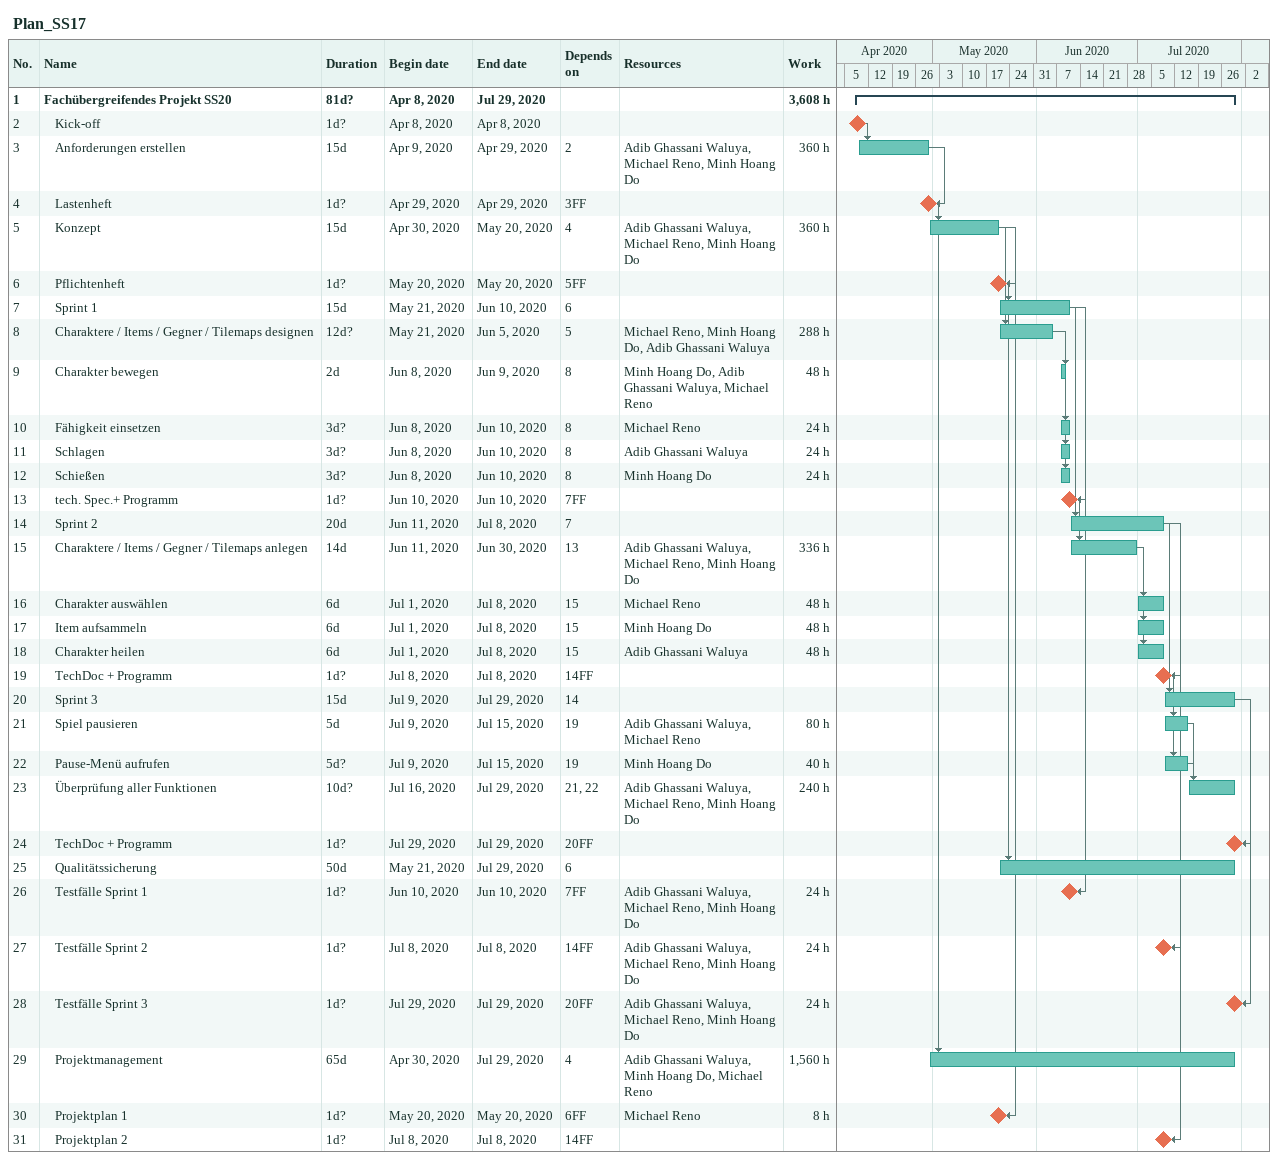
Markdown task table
Plan_SS17

| ID | Level | Task | Duration | Start | Finish | Predecessors | Resources | Work (h) |
|---|---|---|---|---|---|---|---|---|
| 1 | 1 | **Fachübergreifendes Projekt SS20** | 81d? | 2020-04-08 | 2020-07-29 |  |  | 3608 |
| 2 | 2 | Kick-off | 1d? | 2020-04-08 | 2020-04-08 |  |  |  |
| 3 | 2 | Anforderungen erstellen | 15d | 2020-04-09 | 2020-04-29 | 2 | Adib Ghassani Waluya, Michael Reno, Minh Hoang Do | 360 |
| 4 | 2 | Lastenheft | 1d? | 2020-04-29 | 2020-04-29 | 3FF |  |  |
| 5 | 2 | Konzept | 15d | 2020-04-30 | 2020-05-20 | 4 | Adib Ghassani Waluya, Michael Reno, Minh Hoang Do | 360 |
| 6 | 2 | Pflichtenheft | 1d? | 2020-05-20 | 2020-05-20 | 5FF |  |  |
| 7 | 2 | Sprint 1 | 15d | 2020-05-21 | 2020-06-10 | 6 |  |  |
| 8 | 2 | Charaktere / Items / Gegner / Tilemaps designen | 12d? | 2020-05-21 | 2020-06-05 | 5 | Michael Reno, Minh Hoang Do, Adib Ghassani Waluya | 288 |
| 9 | 2 | Charakter bewegen | 2d | 2020-06-08 | 2020-06-09 | 8 | Minh Hoang Do, Adib Ghassani Waluya, Michael Reno | 48 |
| 10 | 2 | Fähigkeit einsetzen | 3d? | 2020-06-08 | 2020-06-10 | 8 | Michael Reno | 24 |
| 11 | 2 | Schlagen | 3d? | 2020-06-08 | 2020-06-10 | 8 | Adib Ghassani Waluya | 24 |
| 12 | 2 | Schießen | 3d? | 2020-06-08 | 2020-06-10 | 8 | Minh Hoang Do | 24 |
| 13 | 2 | tech. Spec.+ Programm | 1d? | 2020-06-10 | 2020-06-10 | 7FF |  |  |
| 14 | 2 | Sprint 2 | 20d | 2020-06-11 | 2020-07-08 | 7 |  |  |
| 15 | 2 | Charaktere / Items / Gegner / Tilemaps anlegen | 14d | 2020-06-11 | 2020-06-30 | 13 | Adib Ghassani Waluya, Michael Reno, Minh Hoang Do | 336 |
| 16 | 2 | Charakter auswählen | 6d | 2020-07-01 | 2020-07-08 | 15 | Michael Reno | 48 |
| 17 | 2 | Item aufsammeln | 6d | 2020-07-01 | 2020-07-08 | 15 | Minh Hoang Do | 48 |
| 18 | 2 | Charakter heilen | 6d | 2020-07-01 | 2020-07-08 | 15 | Adib Ghassani Waluya | 48 |
| 19 | 2 | TechDoc + Programm | 1d? | 2020-07-08 | 2020-07-08 | 14FF |  |  |
| 20 | 2 | Sprint 3 | 15d | 2020-07-09 | 2020-07-29 | 14 |  |  |
| 21 | 2 | Spiel pausieren | 5d | 2020-07-09 | 2020-07-15 | 19 | Adib Ghassani Waluya, Michael Reno | 80 |
| 22 | 2 | Pause-Menü aufrufen | 5d? | 2020-07-09 | 2020-07-15 | 19 | Minh Hoang Do | 40 |
| 23 | 2 | Überprüfung aller Funktionen | 10d? | 2020-07-16 | 2020-07-29 | 21, 22 | Adib Ghassani Waluya, Michael Reno, Minh Hoang Do | 240 |
| 24 | 2 | TechDoc + Programm | 1d? | 2020-07-29 | 2020-07-29 | 20FF |  |  |
| 25 | 2 | Qualitätssicherung | 50d | 2020-05-21 | 2020-07-29 | 6 |  |  |
| 26 | 2 | Testfälle Sprint 1 | 1d? | 2020-06-10 | 2020-06-10 | 7FF | Adib Ghassani Waluya, Michael Reno, Minh Hoang Do | 24 |
| 27 | 2 | Testfälle Sprint 2 | 1d? | 2020-07-08 | 2020-07-08 | 14FF | Adib Ghassani Waluya, Michael Reno, Minh Hoang Do | 24 |
| 28 | 2 | Testfälle Sprint 3 | 1d? | 2020-07-29 | 2020-07-29 | 20FF | Adib Ghassani Waluya, Michael Reno, Minh Hoang Do | 24 |
| 29 | 2 | Projektmanagement | 65d | 2020-04-30 | 2020-07-29 | 4 | Adib Ghassani Waluya, Minh Hoang Do, Michael Reno | 1560 |
| 30 | 2 | Projektplan 1 | 1d? | 2020-05-20 | 2020-05-20 | 6FF | Michael Reno | 8 |
| 31 | 2 | Projektplan 2 | 1d? | 2020-07-08 | 2020-07-08 | 14FF |  |  |
